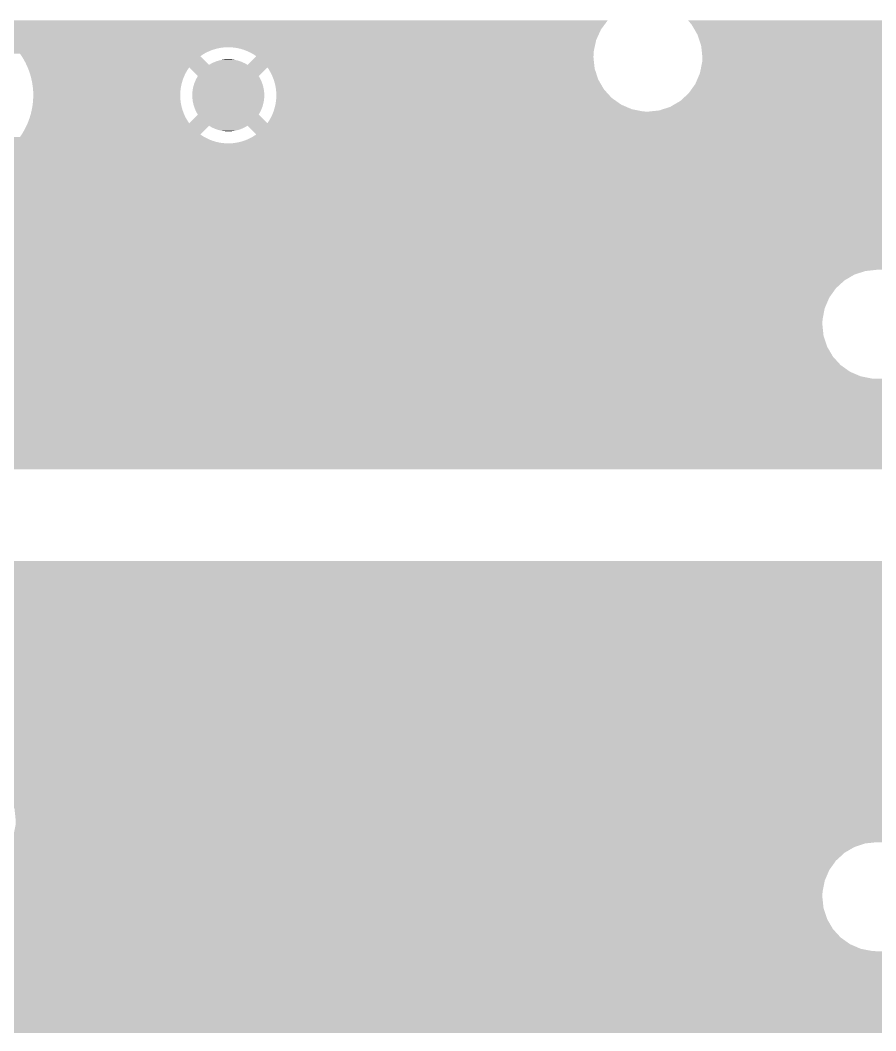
# Model space of a CAD drawing. Extents: x 295 to 953, y 10 to 290.
# Drawn here: x 669.53 to 685.91, y 239.74 to 259.08 of the extents above; entities that cross this region are included whole.
import ezdxf

# ---------------------------------------------------------------- set-up
doc = ezdxf.new("R2010")
doc.units = 0
doc.header["$LTSCALE"] = 5
doc.header["$MEASUREMENT"] = 0
doc.layers.add('PWR', color=7, linetype='CONTINUOUS')

msp = doc.modelspace()

# ---------------------------------------------------------------- linework, layer by layer
at = {"layer": 'PWR'}
for points in [[(650.183, 259.078), (650.184, 259.079), (680.779, 259.078), (680.779, 259.079)], [(650.231, 259.02), (650.183, 259.078), (680.736, 259.02), (680.779, 259.078)], [(668.451, 259.019), (668.37, 259.02), (680.736, 259.019), (680.736, 259.02)], [(668.531, 259.014), (668.451, 259.019), (680.732, 259.014), (680.736, 259.019)], [(668.61, 259.004), (668.531, 259.014), (680.725, 259.004), (680.732, 259.014)], [(668.689, 258.99), (668.61, 259.004), (680.714, 258.99), (680.725, 259.004)], [(668.767, 258.971), (668.689, 258.99), (680.7, 258.971), (680.714, 258.99)], [(668.844, 258.948), (668.767, 258.971), (680.683, 258.948), (680.7, 258.971)], [(668.919, 258.92), (668.844, 258.948), (680.662, 258.92), (680.683, 258.948)], [(682.314, 259.078), (682.315, 259.079), (715.101, 259.078), (715.101, 259.079)], [(682.386, 258.991), (682.314, 259.078), (715.037, 258.991), (715.101, 259.078)], [(682.439, 258.901), (682.386, 258.991), (714.97, 258.901), (715.037, 258.991)], [(668.962, 258.901), (668.919, 258.92), (680.648, 258.901), (680.662, 258.92)], [(668.993, 258.887), (668.962, 258.901), (680.642, 258.887), (680.648, 258.901)], [(669.064, 258.851), (668.993, 258.887), (680.626, 258.851), (680.642, 258.887)], [(669.134, 258.81), (669.064, 258.851), (680.607, 258.81), (680.626, 258.851)], [(669.2, 258.766), (669.134, 258.81), (680.587, 258.766), (680.607, 258.81)], [(669.134, 258.7), (669.2, 258.766), (680.557, 258.7), (680.587, 258.766)], [(682.497, 258.8), (682.439, 258.901), (714.924, 258.8), (714.97, 258.901)], [(682.53, 258.7), (682.497, 258.8), (714.879, 258.7), (714.924, 258.8)], [(668.971, 258.536), (668.984, 258.549), (673.299, 258.536), (673.363, 258.549)], [(668.984, 258.549), (668.992, 258.558), (673.363, 258.549), (673.428, 258.558)], [(668.992, 258.558), (668.996, 258.561), (673.428, 258.558), (673.494, 258.561)], [(668.996, 258.561), (669.134, 258.7), (680.527, 258.561), (680.557, 258.7)], [(673.559, 258.56), (673.494, 258.561), (680.527, 258.56), (680.527, 258.561)], [(673.625, 258.555), (673.559, 258.56), (680.525, 258.555), (680.527, 258.56)], [(673.69, 258.545), (673.625, 258.555), (680.523, 258.545), (680.525, 258.555)], [(682.566, 258.591), (682.53, 258.7), (714.855, 258.591), (714.879, 258.7)], [(682.578, 258.485), (682.566, 258.591), (714.832, 258.485), (714.855, 258.591)], [(655.845, 258.497), (655.815, 258.517), (673.174, 258.497), (673.233, 258.517)], [(655.882, 258.47), (655.845, 258.497), (673.114, 258.47), (673.174, 258.497)], [(655.925, 258.44), (655.882, 258.47), (673.056, 258.44), (673.114, 258.47)], [(655.925, 258.439), (655.925, 258.44), (673.056, 258.439), (673.056, 258.44)], [(668.952, 258.517), (668.953, 258.519), (673.233, 258.517), (673.236, 258.519)], [(668.953, 258.519), (668.971, 258.536), (673.236, 258.519), (673.299, 258.536)], [(669.55, 258.405), (669.527, 258.439), (673.001, 258.405), (673.056, 258.439)], [(669.554, 258.4), (669.55, 258.405), (672.993, 258.4), (673.001, 258.405)], [(669.559, 258.391), (669.554, 258.4), (672.98, 258.391), (672.993, 258.4)], [(669.596, 258.331), (669.559, 258.391), (673.039, 258.331), (672.98, 258.391)], [(673.753, 258.53), (673.69, 258.545), (680.52, 258.53), (680.523, 258.545)], [(673.816, 258.511), (673.753, 258.53), (680.516, 258.511), (680.52, 258.53)], [(673.877, 258.487), (673.816, 258.511), (680.511, 258.487), (680.516, 258.511)], [(673.882, 258.485), (673.877, 258.487), (680.51, 258.485), (680.511, 258.487)], [(673.937, 258.459), (673.882, 258.485), (680.509, 258.459), (680.51, 258.485)], [(673.882, 258.224), (674.03, 258.372), (680.52, 258.224), (680.504, 258.372)], [(673.994, 258.427), (673.937, 258.459), (680.507, 258.427), (680.509, 258.459)], [(674.048, 258.391), (673.994, 258.427), (680.505, 258.391), (680.507, 258.427)], [(674.03, 258.372), (674.048, 258.391), (680.504, 258.372), (680.505, 258.391)], [(682.59, 258.372), (682.578, 258.485), (714.826, 258.372), (714.832, 258.485)], [(682.586, 258.28), (682.59, 258.372), (714.836, 258.28), (714.826, 258.372)], [(669.634, 258.261), (669.596, 258.331), (673.11, 258.261), (673.039, 258.331)], [(669.651, 258.224), (669.634, 258.261), (673.146, 258.224), (673.11, 258.261)], [(669.668, 258.188), (669.651, 258.224), (680.524, 258.188), (680.52, 258.224)], [(669.673, 258.176), (669.668, 258.188), (680.525, 258.176), (680.524, 258.188)], [(669.695, 258.121), (669.673, 258.176), (672.729, 258.121), (672.765, 258.176)], [(672.931, 258.01), (672.765, 258.176), (674.097, 258.01), (674.263, 258.176)], [(673.146, 258.224), (673.179, 258.244), (673.882, 258.224), (673.848, 258.244)], [(673.179, 258.244), (673.196, 258.253), (673.848, 258.244), (673.833, 258.253)], [(673.196, 258.253), (673.23, 258.27), (673.833, 258.253), (673.797, 258.27)], [(673.23, 258.27), (673.248, 258.277), (673.797, 258.27), (673.782, 258.277)], [(673.248, 258.277), (673.282, 258.291), (673.782, 258.277), (673.744, 258.291)], [(673.282, 258.291), (673.301, 258.297), (673.744, 258.291), (673.728, 258.297)], [(673.301, 258.297), (673.337, 258.308), (673.728, 258.297), (673.69, 258.308)], [(673.337, 258.308), (673.357, 258.312), (673.69, 258.308), (673.674, 258.312)], [(673.357, 258.312), (673.392, 258.32), (673.674, 258.312), (673.633, 258.32)], [(673.392, 258.32), (673.414, 258.323), (673.633, 258.32), (673.618, 258.323)], [(673.414, 258.323), (673.448, 258.328), (673.618, 258.323), (673.575, 258.328)], [(673.448, 258.328), (673.476, 258.329), (673.575, 258.328), (673.562, 258.329)], [(673.476, 258.329), (673.505, 258.331), (673.562, 258.329), (673.505, 258.331)], [(674.279, 258.153), (674.263, 258.176), (680.527, 258.153), (680.525, 258.176)], [(682.561, 258.153), (682.586, 258.28), (714.849, 258.153), (714.836, 258.28)], [(669.698, 258.113), (669.695, 258.121), (672.724, 258.113), (672.729, 258.121)], [(669.714, 258.064), (669.698, 258.113), (672.697, 258.064), (672.724, 258.113)], [(669.723, 258.037), (669.714, 258.064), (672.684, 258.037), (672.697, 258.064)], [(669.732, 258.005), (669.723, 258.037), (672.669, 258.005), (672.684, 258.037)], [(669.744, 257.96), (669.732, 258.005), (672.651, 257.96), (672.669, 258.005)], [(672.903, 257.96), (672.908, 257.968), (674.125, 257.96), (674.121, 257.968)], [(672.908, 257.968), (672.931, 258.01), (674.121, 257.968), (674.097, 258.01)], [(674.289, 258.138), (674.279, 258.153), (680.532, 258.138), (680.527, 258.153)], [(674.322, 258.082), (674.289, 258.138), (680.551, 258.082), (680.532, 258.138)], [(674.351, 258.023), (674.322, 258.082), (680.57, 258.023), (680.551, 258.082)], [(674.376, 257.962), (674.351, 258.023), (680.59, 257.962), (680.57, 258.023)], [(682.491, 257.943), (682.543, 258.064), (714.918, 257.943), (714.878, 258.064)], [(682.543, 258.064), (682.561, 258.153), (714.878, 258.064), (714.849, 258.153)], [(669.747, 257.944), (669.744, 257.96), (672.645, 257.944), (672.651, 257.96)], [(669.76, 257.881), (669.747, 257.944), (672.626, 257.881), (672.645, 257.944)], [(669.769, 257.817), (669.76, 257.881), (672.611, 257.817), (672.626, 257.881)], [(669.772, 257.802), (669.769, 257.817), (672.608, 257.802), (672.611, 257.817)], [(669.776, 257.752), (669.772, 257.802), (672.601, 257.752), (672.608, 257.802)], [(672.834, 257.755), (672.843, 257.801), (674.194, 257.755), (674.184, 257.801)], [(672.843, 257.801), (672.846, 257.81), (674.184, 257.801), (674.182, 257.81)], [(672.846, 257.81), (672.859, 257.856), (674.182, 257.81), (674.169, 257.856)], [(672.859, 257.856), (672.862, 257.864), (674.169, 257.856), (674.166, 257.864)], [(672.862, 257.864), (672.879, 257.909), (674.166, 257.864), (674.149, 257.909)], [(672.879, 257.909), (672.883, 257.917), (674.149, 257.909), (674.146, 257.917)], [(672.883, 257.917), (672.903, 257.96), (674.146, 257.917), (674.125, 257.96)], [(674.383, 257.943), (674.376, 257.962), (680.596, 257.943), (680.59, 257.962)], [(674.397, 257.9), (674.383, 257.943), (680.621, 257.9), (680.596, 257.943)], [(674.413, 257.837), (674.397, 257.9), (680.658, 257.837), (680.621, 257.9)], [(674.425, 257.772), (674.413, 257.837), (680.696, 257.772), (680.658, 257.837)], [(682.379, 257.753), (682.456, 257.861), (715.029, 257.753), (714.966, 257.861)], [(682.456, 257.861), (682.491, 257.943), (714.966, 257.861), (714.918, 257.943)], [(669.779, 257.722), (669.776, 257.752), (672.598, 257.722), (672.601, 257.752)], [(669.778, 257.556), (669.78, 257.593), (672.598, 257.556), (672.596, 257.593)], [(669.78, 257.687), (669.779, 257.722), (672.595, 257.687), (672.598, 257.722)], [(669.781, 257.641), (669.78, 257.687), (672.594, 257.641), (672.595, 257.687)], [(669.78, 257.593), (669.781, 257.621), (672.596, 257.593), (672.594, 257.621)], [(669.781, 257.621), (669.781, 257.641), (672.594, 257.621), (672.594, 257.641)], [(672.825, 257.642), (672.826, 257.689), (674.203, 257.642), (674.201, 257.689)], [(672.825, 257.641), (672.825, 257.642), (674.203, 257.641), (674.203, 257.642)], [(672.827, 257.594), (672.825, 257.641), (674.202, 257.594), (674.203, 257.641)], [(672.826, 257.689), (672.827, 257.698), (674.201, 257.689), (674.201, 257.698)], [(672.827, 257.698), (672.833, 257.746), (674.201, 257.698), (674.195, 257.746)], [(672.827, 257.585), (672.827, 257.594), (674.201, 257.585), (674.202, 257.594)], [(672.833, 257.537), (672.827, 257.585), (674.196, 257.537), (674.201, 257.585)], [(672.833, 257.746), (672.834, 257.755), (674.195, 257.746), (674.194, 257.755)], [(674.427, 257.753), (674.425, 257.772), (680.708, 257.753), (680.696, 257.772)], [(674.432, 257.707), (674.427, 257.753), (680.749, 257.707), (680.708, 257.753)], [(674.427, 257.531), (674.433, 257.59), (680.94, 257.531), (680.856, 257.59)], [(674.434, 257.641), (674.432, 257.707), (680.809, 257.641), (680.749, 257.707)], [(674.433, 257.596), (674.434, 257.641), (680.851, 257.596), (680.809, 257.641)], [(674.433, 257.59), (674.433, 257.596), (680.856, 257.59), (680.851, 257.596)], [(682.166, 257.532), (682.229, 257.59), (715.259, 257.532), (715.178, 257.59)], [(682.229, 257.59), (682.328, 257.681), (715.178, 257.59), (715.095, 257.681)], [(682.328, 257.681), (682.379, 257.753), (715.095, 257.681), (715.029, 257.753)], [(669.752, 257.363), (669.764, 257.427), (672.637, 257.363), (672.619, 257.427)], [(669.764, 257.427), (669.765, 257.433), (672.619, 257.427), (672.618, 257.433)], [(669.765, 257.433), (669.772, 257.491), (672.618, 257.433), (672.606, 257.491)], [(669.772, 257.491), (669.775, 257.513), (672.606, 257.491), (672.603, 257.513)], [(669.775, 257.513), (669.778, 257.556), (672.603, 257.513), (672.598, 257.556)], [(672.834, 257.528), (672.833, 257.537), (674.194, 257.528), (674.196, 257.537)], [(672.844, 257.482), (672.834, 257.528), (674.185, 257.482), (674.194, 257.528)], [(672.846, 257.473), (672.844, 257.482), (674.182, 257.473), (674.185, 257.482)], [(672.859, 257.427), (672.846, 257.473), (674.169, 257.427), (674.182, 257.473)], [(672.862, 257.419), (672.859, 257.427), (674.166, 257.419), (674.169, 257.427)], [(672.879, 257.374), (672.862, 257.419), (674.149, 257.374), (674.166, 257.419)], [(674.394, 257.376), (674.402, 257.402), (681.239, 257.376), (681.177, 257.402)], [(674.402, 257.402), (674.416, 257.463), (681.177, 257.402), (681.036, 257.463)], [(674.416, 257.463), (674.417, 257.466), (681.036, 257.463), (681.031, 257.466)], [(674.417, 257.466), (674.427, 257.531), (681.031, 257.466), (680.94, 257.531)], [(681.837, 257.376), (681.975, 257.421), (715.56, 257.376), (715.454, 257.421)], [(681.975, 257.421), (682.046, 257.463), (715.454, 257.421), (715.358, 257.463)], [(682.046, 257.463), (682.166, 257.532), (715.358, 257.463), (715.259, 257.532)], [(669.702, 257.184), (669.708, 257.2), (672.716, 257.184), (672.707, 257.2)], [(669.708, 257.2), (669.721, 257.242), (672.707, 257.2), (672.685, 257.242)], [(669.721, 257.242), (669.732, 257.277), (672.685, 257.242), (672.67, 257.277)], [(669.732, 257.277), (669.738, 257.302), (672.67, 257.277), (672.659, 257.302)], [(669.738, 257.302), (669.751, 257.355), (672.659, 257.302), (672.64, 257.355)], [(669.751, 257.355), (669.752, 257.363), (672.64, 257.355), (672.637, 257.363)], [(672.765, 257.107), (672.931, 257.273), (674.263, 257.107), (674.097, 257.273)], [(672.882, 257.366), (672.879, 257.374), (674.145, 257.366), (674.149, 257.374)], [(672.903, 257.323), (672.882, 257.366), (674.125, 257.323), (674.145, 257.366)], [(672.907, 257.315), (672.903, 257.323), (674.121, 257.315), (674.125, 257.323)], [(672.931, 257.273), (672.907, 257.315), (674.097, 257.273), (674.121, 257.315)], [(674.299, 257.162), (674.331, 257.219), (844.393, 257.162), (844.393, 257.219)], [(674.331, 257.219), (674.359, 257.278), (844.393, 257.219), (844.393, 257.278)], [(674.359, 257.278), (674.379, 257.329), (844.393, 257.278), (844.393, 257.329)], [(674.379, 257.329), (674.381, 257.333), (681.547, 257.329), (681.455, 257.333)], [(674.381, 257.333), (674.383, 257.339), (681.455, 257.333), (681.422, 257.339)], [(674.383, 257.339), (674.394, 257.376), (681.422, 257.339), (681.239, 257.376)], [(681.547, 257.329), (681.585, 257.333), (715.869, 257.329), (715.777, 257.333)], [(681.585, 257.333), (681.766, 257.352), (715.777, 257.333), (715.679, 257.352)], [(681.766, 257.352), (681.837, 257.376), (715.679, 257.352), (715.56, 257.376)], [(669.612, 256.98), (669.648, 257.051), (673.067, 256.98), (673.138, 257.051)], [(669.648, 257.051), (669.652, 257.059), (673.138, 257.051), (673.146, 257.059)], [(669.652, 257.059), (669.673, 257.107), (844.393, 257.059), (844.393, 257.107)], [(669.673, 257.107), (669.68, 257.125), (672.765, 257.107), (672.753, 257.125)], [(669.68, 257.125), (669.682, 257.128), (672.753, 257.125), (672.751, 257.128)], [(669.682, 257.128), (669.702, 257.184), (672.751, 257.128), (672.716, 257.184)], [(673.18, 257.039), (673.146, 257.059), (673.849, 257.039), (673.882, 257.059)], [(673.195, 257.03), (673.18, 257.039), (673.832, 257.03), (673.849, 257.039)], [(673.231, 257.013), (673.195, 257.03), (673.798, 257.013), (673.832, 257.03)], [(673.247, 257.006), (673.231, 257.013), (673.78, 257.006), (673.798, 257.013)], [(673.284, 256.992), (673.247, 257.006), (673.746, 256.992), (673.78, 257.006)], [(674.048, 256.892), (673.882, 257.059), (844.393, 256.892), (844.393, 257.059)], [(674.263, 257.107), (674.299, 257.162), (844.393, 257.107), (844.393, 257.162)], [(655.877, 256.802), (655.901, 256.824), (673.138, 256.802), (673.092, 256.824)], [(655.901, 256.824), (655.922, 256.844), (673.092, 256.824), (673.057, 256.844)], [(669.527, 256.844), (669.535, 256.856), (673.057, 256.844), (673.034, 256.856)], [(669.535, 256.856), (669.559, 256.892), (673.034, 256.856), (672.98, 256.892)], [(669.559, 256.892), (669.571, 256.91), (672.98, 256.892), (672.998, 256.91)], [(669.571, 256.91), (669.612, 256.98), (672.998, 256.91), (673.067, 256.98)], [(673.3, 256.986), (673.284, 256.992), (673.727, 256.986), (673.746, 256.992)], [(673.339, 256.975), (673.3, 256.986), (673.691, 256.975), (673.727, 256.986)], [(673.354, 256.971), (673.339, 256.975), (673.671, 256.971), (673.691, 256.975)], [(673.395, 256.963), (673.354, 256.971), (673.636, 256.963), (673.671, 256.971)], [(673.41, 256.96), (673.395, 256.963), (673.614, 256.96), (673.636, 256.963)], [(673.453, 256.955), (673.41, 256.96), (673.58, 256.955), (673.614, 256.96)], [(673.466, 256.954), (673.453, 256.955), (673.552, 256.954), (673.58, 256.955)], [(673.523, 256.952), (673.466, 256.954), (673.523, 256.952), (673.552, 256.954)], [(673.854, 256.786), (673.914, 256.813), (844.393, 256.786), (844.393, 256.813)], [(673.914, 256.813), (673.972, 256.843), (844.393, 256.813), (844.393, 256.843)], [(673.972, 256.843), (674.028, 256.878), (844.393, 256.843), (844.393, 256.878)], [(674.028, 256.878), (674.048, 256.892), (844.393, 256.878), (844.393, 256.892)], [(655.814, 256.766), (655.826, 256.772), (673.234, 256.766), (673.212, 256.772)], [(655.826, 256.772), (655.866, 256.796), (673.212, 256.772), (673.151, 256.796)], [(655.866, 256.796), (655.877, 256.802), (673.151, 256.796), (673.138, 256.802)], [(668.964, 256.753), (668.952, 256.766), (673.275, 256.753), (673.234, 256.766)], [(668.979, 256.738), (668.964, 256.753), (673.339, 256.738), (673.275, 256.753)], [(668.989, 256.728), (668.979, 256.738), (673.403, 256.728), (673.339, 256.738)], [(668.995, 256.723), (668.989, 256.728), (673.469, 256.723), (673.403, 256.728)], [(668.996, 256.722), (668.995, 256.723), (673.534, 256.722), (673.469, 256.723)], [(669.2, 256.517), (668.996, 256.722), (844.393, 256.517), (844.393, 256.722)], [(673.534, 256.722), (673.6, 256.725), (844.393, 256.722), (844.393, 256.725)], [(673.6, 256.725), (673.665, 256.734), (844.393, 256.725), (844.393, 256.734)], [(673.665, 256.734), (673.729, 256.747), (844.393, 256.734), (844.393, 256.747)], [(673.729, 256.747), (673.792, 256.764), (844.393, 256.747), (844.393, 256.764)], [(673.792, 256.764), (673.854, 256.786), (844.393, 256.764), (844.393, 256.786)], [(668.978, 256.389), (669.05, 256.424), (844.393, 256.389), (844.393, 256.424)], [(669.05, 256.424), (669.12, 256.464), (844.393, 256.424), (844.393, 256.464)], [(669.12, 256.464), (669.187, 256.508), (844.393, 256.464), (844.393, 256.508)], [(669.187, 256.508), (669.2, 256.517), (844.393, 256.508), (844.393, 256.517)], [(602.434, 255.471), (601.64, 256.263), (844.393, 255.471), (844.393, 256.263)], [(668.434, 256.263), (668.514, 256.267), (844.393, 256.263), (844.393, 256.267)], [(668.514, 256.267), (668.594, 256.276), (844.393, 256.267), (844.393, 256.276)], [(668.594, 256.276), (668.673, 256.29), (844.393, 256.276), (844.393, 256.29)], [(668.673, 256.29), (668.752, 256.308), (844.393, 256.29), (844.393, 256.308)], [(668.752, 256.308), (668.829, 256.33), (844.393, 256.308), (844.393, 256.33)], [(668.829, 256.33), (668.904, 256.357), (844.393, 256.33), (844.393, 256.357)], [(668.904, 256.357), (668.978, 256.389), (844.393, 256.357), (844.393, 256.389)], [(607.883, 255.467), (607.792, 255.471), (844.393, 255.467), (844.393, 255.471)], [(608.1, 255.425), (607.883, 255.467), (844.393, 255.425), (844.393, 255.467)], [(608.302, 255.338), (608.1, 255.425), (844.393, 255.338), (844.393, 255.425)], [(608.482, 255.21), (608.302, 255.338), (844.393, 255.21), (844.393, 255.338)], [(608.631, 255.047), (608.482, 255.21), (844.393, 255.047), (844.393, 255.21)], [(608.742, 254.857), (608.631, 255.047), (844.393, 254.857), (844.393, 255.047)], [(608.811, 254.648), (608.742, 254.857), (844.393, 254.648), (844.393, 254.857)], [(608.834, 254.428), (608.811, 254.648), (844.393, 254.428), (844.393, 254.648)], [(608.819, 254.279), (608.824, 254.303), (685.709, 254.279), (685.928, 254.303)], [(608.824, 254.303), (608.83, 254.337), (844.393, 254.303), (844.393, 254.337)], [(608.83, 254.337), (608.834, 254.428), (844.393, 254.337), (844.393, 254.428)], [(608.779, 254.099), (608.788, 254.12), (685.309, 254.099), (685.345, 254.12)], [(608.788, 254.12), (608.806, 254.211), (685.345, 254.12), (685.5, 254.211)], [(608.806, 254.211), (608.819, 254.279), (685.5, 254.211), (685.709, 254.279)], [(608.596, 253.771), (608.701, 253.918), (685.019, 253.771), (685.124, 253.918)], [(608.701, 253.918), (608.715, 253.95), (685.124, 253.918), (685.147, 253.95)], [(608.715, 253.95), (608.779, 254.099), (685.147, 253.95), (685.309, 254.099)], [(608.41, 253.589), (608.573, 253.738), (684.941, 253.589), (685.005, 253.738)], [(608.573, 253.738), (608.596, 253.771), (685.005, 253.738), (685.019, 253.771)], [(608.22, 253.478), (608.375, 253.568), (684.914, 253.478), (684.932, 253.568)], [(608.375, 253.568), (608.41, 253.589), (684.932, 253.568), (684.941, 253.589)], [(604.556, 253.352), (604.522, 253.386), (684.89, 253.352), (684.896, 253.386)], [(604.648, 253.26), (604.556, 253.352), (684.886, 253.26), (684.89, 253.352)], [(607.792, 253.386), (608.011, 253.409), (684.896, 253.386), (684.901, 253.409)], [(608.011, 253.409), (608.22, 253.478), (684.901, 253.409), (684.914, 253.478)], [(604.868, 253.041), (604.648, 253.26), (684.909, 253.041), (684.886, 253.26)], [(605.077, 252.831), (604.868, 253.041), (684.978, 252.831), (684.909, 253.041)], [(605.268, 252.641), (605.077, 252.831), (685.089, 252.641), (684.978, 252.831)], [(605.431, 252.478), (605.268, 252.641), (685.238, 252.478), (685.089, 252.641)], [(605.49, 252.42), (605.431, 252.478), (685.321, 252.42), (685.238, 252.478)], [(605.491, 252.418), (605.49, 252.42), (685.323, 252.418), (685.321, 252.42)], [(605.558, 252.351), (605.491, 252.418), (685.418, 252.351), (685.323, 252.418)], [(605.645, 252.264), (605.558, 252.351), (685.62, 252.264), (685.418, 252.351)], [(605.687, 252.221), (605.645, 252.264), (685.836, 252.221), (685.62, 252.264)], [(605.691, 252.217), (605.687, 252.221), (685.928, 252.217), (685.836, 252.221)], [(605.801, 252.108), (605.691, 252.217), (779.134, 252.108), (779.181, 252.217)], [(606.016, 251.891), (605.801, 252.108), (779.092, 251.891), (779.134, 252.108)], [(606.108, 251.8), (606.016, 251.891), (779.088, 251.8), (779.092, 251.891)], [(606.326, 251.58), (606.108, 251.8), (779.111, 251.58), (779.088, 251.8)], [(606.535, 251.371), (606.326, 251.58), (779.18, 251.371), (779.111, 251.58)], [(606.725, 251.181), (606.535, 251.371), (779.291, 251.181), (779.18, 251.371)], [(606.887, 251.018), (606.725, 251.181), (779.44, 251.018), (779.291, 251.181)], [(607.014, 250.89), (606.887, 251.018), (779.62, 250.89), (779.44, 251.018)], [(607.101, 250.803), (607.014, 250.89), (779.822, 250.803), (779.62, 250.89)], [(607.126, 250.778), (607.101, 250.803), (779.949, 250.778), (779.822, 250.803)], [(607.168, 250.761), (607.126, 250.778), (780.039, 250.761), (779.95, 250.778)], [(607.126, 250.778), (607.126, 250.778), (779.95, 250.778), (779.949, 250.778)], [(607.178, 250.757), (607.168, 250.761), (780.131, 250.757), (780.039, 250.761)], [(607.835, 250.486), (607.178, 250.757), (807.522, 250.486), (807.457, 250.757)], [(607.837, 250.485), (607.835, 250.486), (807.521, 250.485), (807.522, 250.486)], [(661.246, 248.516), (661.462, 248.732), (744.247, 248.516), (744.422, 248.732)], [(661.246, 248.515), (661.246, 248.516), (744.247, 248.515), (744.247, 248.516)], [(661.246, 248.5), (661.246, 248.515), (744.234, 248.5), (744.247, 248.515)], [(661.246, 248.241), (661.246, 248.5), (744.085, 248.241), (744.234, 248.5)], [(661.246, 247.962), (661.246, 248.241), (743.978, 247.962), (744.085, 248.241)], [(661.246, 247.67), (661.246, 247.962), (743.915, 247.67), (743.978, 247.962)], [(661.246, 247.418), (661.246, 247.67), (743.898, 247.418), (743.915, 247.67)], [(661.246, 247.12), (661.246, 247.418), (743.922, 247.12), (743.898, 247.418)], [(661.246, 246.83), (661.246, 247.12), (743.991, 246.83), (743.922, 247.12)], [(661.246, 246.554), (661.246, 246.83), (744.105, 246.554), (743.991, 246.83)], [(661.246, 246.407), (661.246, 246.554), (744.194, 246.407), (744.105, 246.554)], [(661.246, 246.384), (661.246, 246.407), (709.291, 246.384), (709.588, 246.407)], [(661.246, 246.315), (661.246, 246.384), (709, 246.315), (709.291, 246.384)], [(661.246, 246.201), (661.246, 246.315), (708.724, 246.201), (709, 246.315)], [(661.246, 246.045), (661.246, 246.201), (708.469, 246.045), (708.724, 246.201)], [(661.246, 245.852), (661.246, 246.045), (708.242, 245.852), (708.469, 246.045)], [(661.246, 245.626), (661.246, 245.852), (708.047, 245.626), (708.242, 245.852)], [(661.246, 245.372), (661.246, 245.626), (707.89, 245.372), (708.047, 245.626)], [(661.246, 245.096), (661.246, 245.372), (707.775, 245.096), (707.89, 245.372)], [(661.246, 244.81), (661.246, 245.096), (707.704, 244.81), (707.775, 245.096)], [(668.472, 244.806), (668.402, 244.81), (707.703, 244.806), (707.704, 244.81)], [(668.494, 244.805), (668.472, 244.806), (707.703, 244.805), (707.703, 244.806)], [(668.71, 244.763), (668.494, 244.805), (707.7, 244.763), (707.703, 244.805)], [(668.913, 244.676), (668.71, 244.763), (707.693, 244.676), (707.7, 244.763)], [(669.093, 244.548), (668.913, 244.676), (707.682, 244.548), (707.693, 244.676)], [(669.14, 244.497), (669.093, 244.548), (707.678, 244.497), (707.682, 244.548)], [(669.242, 244.386), (669.14, 244.497), (707.687, 244.386), (707.678, 244.497)], [(669.351, 244.199), (669.242, 244.386), (707.701, 244.199), (707.687, 244.386)], [(669.353, 244.195), (669.351, 244.199), (707.702, 244.195), (707.701, 244.199)], [(669.422, 243.986), (669.353, 244.195), (707.752, 243.986), (707.702, 244.195)], [(669.43, 243.909), (669.422, 243.986), (707.771, 243.909), (707.752, 243.986)], [(669.445, 243.767), (669.43, 243.909), (707.829, 243.767), (707.771, 243.909)], [(669.433, 243.633), (669.441, 243.675), (707.885, 243.633), (707.867, 243.675)], [(669.441, 243.675), (669.445, 243.767), (707.867, 243.675), (707.829, 243.767)], [(669.399, 243.459), (669.433, 243.633), (707.991, 243.459), (707.885, 243.633)], [(669.312, 243.257), (669.341, 243.326), (685.5, 243.257), (685.709, 243.326)], [(669.341, 243.326), (669.351, 243.349), (685.709, 243.326), (685.928, 243.349)], [(669.351, 243.349), (669.364, 243.378), (708.065, 243.349), (708.04, 243.378)], [(669.364, 243.378), (669.399, 243.459), (708.04, 243.378), (707.991, 243.459)], [(669.184, 243.076), (669.233, 243.146), (685.234, 243.076), (685.309, 243.146)], [(669.233, 243.146), (669.311, 243.256), (685.309, 243.146), (685.498, 243.256)], [(669.311, 243.256), (669.312, 243.257), (685.498, 243.256), (685.5, 243.257)], [(668.832, 242.817), (669.021, 242.927), (685.019, 242.817), (685.098, 242.927)], [(669.021, 242.927), (669.097, 242.997), (685.098, 242.927), (685.147, 242.997)], [(669.097, 242.997), (669.184, 243.076), (685.147, 242.997), (685.234, 243.076)], [(661.246, 242.614), (661.246, 242.724), (684.932, 242.614), (684.979, 242.724)], [(668.402, 242.724), (668.622, 242.747), (684.979, 242.724), (684.989, 242.747)], [(668.622, 242.747), (668.831, 242.816), (684.989, 242.747), (685.019, 242.816)], [(668.831, 242.816), (668.832, 242.817), (685.019, 242.816), (685.019, 242.817)], [(661.246, 242.398), (661.246, 242.614), (684.89, 242.398), (684.932, 242.614)], [(661.246, 242.306), (661.246, 242.398), (684.886, 242.306), (684.89, 242.398)], [(661.246, 242.087), (661.246, 242.306), (684.909, 242.087), (684.886, 242.306)], [(661.246, 241.878), (661.246, 242.087), (684.978, 241.878), (684.909, 242.087)], [(661.246, 241.687), (661.246, 241.878), (685.089, 241.687), (684.978, 241.878)], [(661.246, 241.525), (661.246, 241.687), (685.238, 241.525), (685.089, 241.687)], [(661.246, 241.397), (661.246, 241.525), (685.418, 241.397), (685.238, 241.525)], [(661.246, 241.31), (661.246, 241.397), (685.62, 241.31), (685.418, 241.397)], [(661.246, 241.268), (661.246, 241.31), (685.836, 241.268), (685.62, 241.31)], [(661.246, 241.263), (661.246, 241.268), (685.928, 241.263), (685.836, 241.268)], [(661.246, 241.154), (661.246, 241.263), (695.886, 241.154), (695.933, 241.263)], [(661.246, 240.938), (661.246, 241.154), (695.843, 240.938), (695.886, 241.154)], [(661.246, 240.846), (661.246, 240.938), (695.839, 240.846), (695.843, 240.938)], [(661.246, 240.627), (661.246, 240.846), (695.863, 240.627), (695.839, 240.846)], [(661.246, 240.417), (661.246, 240.627), (695.931, 240.417), (695.863, 240.627)], [(661.246, 240.227), (661.246, 240.417), (696.043, 240.227), (695.931, 240.417)], [(661.246, 240.064), (661.246, 240.227), (696.192, 240.064), (696.043, 240.227)], [(661.246, 239.937), (661.246, 240.064), (696.371, 239.937), (696.192, 240.064)], [(661.246, 239.85), (661.246, 239.937), (696.574, 239.85), (696.371, 239.937)], [(661.246, 239.807), (661.246, 239.85), (696.79, 239.807), (696.574, 239.85)], [(661.246, 239.803), (661.246, 239.807), (696.882, 239.803), (696.79, 239.807)], [(661.246, 239.784), (661.246, 239.803), (708.047, 239.784), (708.064, 239.803)], [(661.246, 239.698), (661.246, 239.784), (707.994, 239.698), (708.047, 239.784)]]:
    msp.add_solid(points, dxfattribs=at)

doc.saveas('drawing.dxf')
